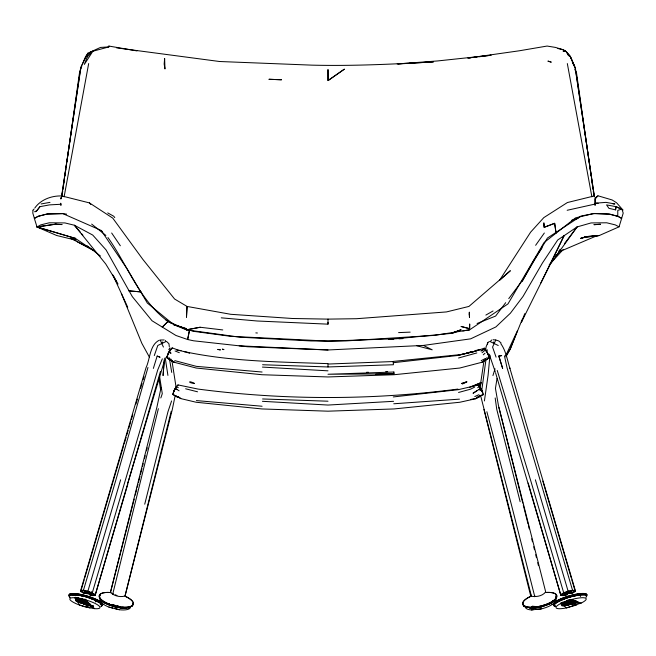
<?xml version="1.0" encoding="UTF-8"?>
<svg xmlns="http://www.w3.org/2000/svg" width="656" height="656" viewBox="0 0 656 656"><rect width="100%" height="100%" fill="white"/><g stroke="black" fill="none" stroke-linecap="round" stroke-linejoin="round"><path stroke-width="0.98" d="M328 366.958L328 364.047L393.157 361.546L393.42 364.744L328 366.958L262.58 364.744M221.261 317.832L257.136 320.997L328 324.154L328 319.119L292.494 318.496L230.715 314.298L187.067 306.434L174.586 299.013L142.819 259.35L112.775 218.145L89.446 202.901L61.861 195.964C51.816 195.537 40.754 199.539 34.834 207.977M556.354 595.919L556.362 595.394L556.337 597.977M563.643 595.623L560.905 595.5L528.178 483.029M572.516 593.155L575.263 591.499L575.279 590.4L509.679 367.606M60.737 204.278L60.746 203.204L60.926 205.353L60.737 204.278L49.446 204.893L39.959 206.665L36.605 210.937L34.784 211.79L36.621 210.937L39.959 206.665M80.106 598.502L80.048 602.602L84.681 604.11L78.08 601.872M553.885 605.611L554.796 606.259L553.885 605.611L553.672 604.258L554.222 604.529M543.832 224.409L543.873 222.827L544.152 227.312L554.615 223.335L556.083 233.159L554.681 223.286L544.152 227.312L543.832 224.409L544.07 224.787M175.185 395.494L172.225 409.852L125.025 596.001C120.081 597.501 114.128 595.984 110.462 592.343L134.209 499.068M469.261 314.06L469.335 312.141L469.499 317.578L469.261 314.06L469.45 314.462M136.94 50.897L108.896 46.059L108.847 46.912L90.905 51.775M32.956 210.428L32.8 213.093L34.415 218.44L38.22 216.291L47.281 213.987L62.796 213.61L66.625 214.151M97.777 601.987L100.286 602.29L99.983 602.643L102.254 604.119L101.926 605.8L101.778 604.414M164.189 360.71L163.065 375.593L164.41 358.676M595.189 204.041L595.164 199.039L597.903 195.832L595.008 198.112L595.074 205.353L595.189 204.041L567.169 210.281M481.816 362.292L459.782 368.032L394.043 374.724L328 376.954L261.957 374.724L196.218 368.032L174.184 362.251L171.019 360.48L170.863 359.07M487.08 351.165L487.211 349.763M489.983 355.183L488.08 375.396L484.407 400.947M171.019 360.48L174.324 362.186L166.575 357.725L167.042 357.356M486.006 359.267L481.742 390.435M172.077 348.639L172.184 347.869L176.431 349.451M62.287 194.16L62.714 191.134M63.001 189.117L63.288 187.099M63.575 185.074L64.583 178.014M64.862 175.997L65.871 168.928M66.158 166.911L66.584 163.877M66.871 161.86L79.474 73.029L81.516 66.404M61.771 196.111L80.557 68.65L81.861 65.944M616.041 206.665L615.574 209.871L608.932 208.329L606.554 204.893L616.041 206.665L621.904 209.026L623.028 210.092L616.041 206.665L615.533 209.854M479.905 388.196L483.997 360.784M61.557 196.8L80.967 66.994L86.756 55.161M101.688 605.718L101.869 604.52C93.3 597.608 81.09 594.27 70.159 595.008L69.347 595.681L69.561 596.739L69.347 595.681M485.522 350.747L486.129 346.729L487.326 343.801M487.498 344.605L487.802 342.637M586.021 597.313L586.694 596.222L586.439 595.377L585.259 594.828L580.699 594.705L580.453 596.271L580.437 594.738L586.587 594.828L586.448 596.624L586.333 595.328M497.035 378.43L495.444 388.434L498.486 405.752L521.536 498.084M482.037 352.723L485.571 349.787L486.686 351.78L484.341 348.147L475.608 351.157L458.109 355.429L393.264 362.711M478.347 385.039L458.118 389.705L393.264 396.937M69.167 596.288L69.938 597.403L69.167 596.288L69.323 594.91L69.651 595.435M161.023 387.803L156.973 406.917L110.462 592.343M64.116 196.808L88.675 63.558M170.667 360.292L170.863 359.25M176.325 386.614L178.014 384.908L198.055 389.074C284.253 400.324 371.747 400.324 457.945 389.074M187.649 339.521L189.371 330.772L187.624 339.513L193.577 340.8L247.517 346.737L328 349.968L423.423 345.425L470.623 338.849L495.87 326.942L510.401 313.207L523.045 296.414L542.471 262.958L557.715 239.989L577.108 226.919L591.064 222.933L606.718 222.786L615.238 224.877L619.051 226.837L599.371 235.488L584.316 237.316L580.462 238.431L586.349 236.611L599.371 235.488L584.316 237.316L587.186 236.48M170.765 360.193L166.575 357.389L169.223 351.952L167.854 354.273L168.576 353.117M169.084 351.977L171.019 353.256L169.117 351.911L172.184 347.869M158.375 408.688L112.676 594.311L113.447 594.074L112.578 594.221M125.025 596.001L171.224 411.271M144.73 504.193L167.969 411.697L171.593 400.947M177.784 385.835L178.014 384.908M135.21 495.124L136.71 489.22M137.211 487.244L137.965 484.292M138.465 482.324L139.966 476.412M140.466 474.444L141.967 468.532M142.467 466.564L143.221 463.612M144.468 458.683L145.222 455.731M146.468 450.803L147.223 447.851M556.419 597.829L556.009 595.894L556.419 597.829L555.517 599.477L551.368 602.766L551.024 604.094L551.114 602.889L554.509 600.666L556.673 597.337L556.05 598.953M621.65 218.399L623.2 213.093L621.904 209.026L617.772 210.371L617.78 216.291L621.65 218.399L619.051 226.837M97.416 601.109L96.571 600.207L85.723 596.698L85.838 596.279L97.416 601.109L102.254 604.119M147.977 367.458L116.194 478.905L83.46 590.277L80.721 590.4L80.737 591.499L83.484 593.155M92.357 595.623L95.095 595.5L160.417 371.534M80.721 590.4L146.017 367.754C150.199 358.996 149.593 344.851 159.367 340.177M80.737 591.499L84.181 579.773M84.755 577.821L113.176 481.102M84.813 591.163L84.239 593.114L81.959 591.745L81.951 590.835L87.896 591.474L93.857 594.147L93.865 595.066L89.757 594.795M84.485 593.385L88.691 593.852L90.864 595.345M85.583 593.368L85.87 592.376L87.92 592.475L89.946 593.516L89.659 594.508M86.477 592.212L86.182 593.204L84.509 591.999L87.92 592.155L91.25 594.024L90.085 594.172M83.46 590.277L87.896 591.171L120.63 479.798M87.625 593.467L87.92 592.475M89.06 594.008L89.355 593.016M90.471 594.697L90.274 595.361M90.856 593.377L91.364 591.655M91.25 594.024L91.758 592.302M91.602 595.164L157.719 369.968L162.327 358.824M95.095 595.5L127.83 484.128M113.463 480.126L123.558 445.973M124.132 444.022L126.149 437.191M126.723 435.24L128.166 430.361M128.74 428.409L130.765 421.578M131.339 419.627L132.783 414.748M135.948 404.014L137.391 399.135M140.564 388.393L142.008 383.514M143.156 379.611L144.025 376.683M127.822 483.029L163.967 362.407M492.935 375.593L495.026 368.779M153.356 368.426L157.161 356.077L159.933 357.151L157.161 356.077M85.723 604.11L93.201 606.144L89.511 605.431M531.877 607.981L532.508 606.046M160.827 397.954L162.286 393.69L159.506 375.896M154.291 355.577L157.784 345.499L165.87 341.571L165.46 340.439M488.884 357.225L489.425 357.725L481.816 362.251L484.964 360.488L485.62 359.012M173.684 391.763L175.513 388.106L172.471 394.338L180.802 398.454L172.782 394.436M524.784 313.617L521.446 322.17L551.68 261.391M169.896 350.837L170.134 350.238L169.117 351.911M522.053 319.767L510.27 349.033L505.874 356.856M82.107 64.862L85.419 57.006L87.986 53.136L100.483 47.429L108.847 46.92L108.896 46.059M496.067 357.151L492.566 347.073L495.78 340.005L498.781 340.964L501.094 343.014M100.466 599.453L99.581 597.682L100.466 599.453L104.804 602.864L115.3 606.808L121.532 607.899L128.191 607.751L132.094 606.103L133.037 603.52L132.094 606.103C121.983 610.392 109.322 606.611 100.901 600.084L99.302 597.239L99.827 595.148L99.95 595.591M168.518 353.248L166.575 357.389M505.76 355.577L517.313 330.985L510.27 349.033L505.989 355.831M540.839 282.957L564.078 235.701L550.384 263.966L577.108 226.919L564.439 243.663M565.152 595.361L567.219 593.885L569.539 593.221L571.843 593.45M561.126 604.701L562.471 602.134M523.472 605.152C532.483 611.556 546.915 606.357 554.853 600.035L556.616 597.542M522.201 281.432L533.746 260.481L542.135 247.738M168.789 349.763L169.888 347.803L170.363 350.804M174.184 390.574L173.487 391.796L174.02 390.902M555.829 602.798L553.976 604.586L555.476 602.454L558.256 601.47M87.166 54.481L87.986 53.136M179.104 390.812L175.259 388.344L176.218 386.753L178.325 387.671M174.012 390.623L174.865 389.238L174.242 390.213M555.402 606.324L554.23 605.775L553.967 604.93C561.626 597.485 573.697 595.345 584.078 594.574L584.422 594.164L584.34 594.623L586.587 594.828M553.976 604.586L555.476 602.454M535.632 245.311L544.332 233.011M163.434 347.073L161.696 343.359L162.737 341.948M170.043 350.599L171.027 349.295M505.694 302.678L495.633 316.061L477.092 323.482M508.761 298.603L522.701 280.063L547.416 238.046L581.052 216.021L594.721 213.462L610.006 214.2L618.428 216.521L621.585 218.44M559.01 250.838L560.216 249.247M99.63 596.329L100.155 595.656M132.528 605.168C127.207 610.31 118.121 607.464 111.832 605.644M566.866 594.762L567.309 594.213M498.88 407.343L545.685 591.901C542.52 596.083 536.387 597.124 531.458 596.263L530.663 594.566M466.4 353.24L471.721 351.485L471.32 351.821M483.923 348.639L484.341 348.147M96.481 600.699L95.448 601.905L96.227 600.584L99.737 602.446M549.162 264.942L563.151 249.526M485.178 360.251L489.425 357.389L486.711 351.624M554.984 256.635L558.994 252.281M129.831 607.243L128.806 608.333L129.626 607.292L125.501 607.891M84.173 593.475L84.583 593.049M75.743 599.928L77.629 598.001M173.168 393.534L173.733 392.96M554.796 603.946L555.944 602.774M175.259 388.344L176.776 386.392M617.78 216.291L608.883 214.02L593.204 213.61L575.533 217.89L543.988 242.638L507.982 303.9L469.598 329.853L434.51 335.38L345.802 340.931L328 341.095L230.814 336.339L193.914 331.378L185.099 328.918L168.002 321.415L162.311 327.09L168.002 321.415L173.307 323.793M574.861 595.566L575.435 595.008L575.468 595.459L562.282 599.42L554.845 603.52M534.64 596.665L535.189 596.124L534.788 596.681L511.27 504.193L486.859 411.689M491.803 339.964L490.13 341.571L498.216 345.499M85.419 57.006L90.864 51.791M32.972 210.092L34.096 209.026M533.451 607.841L534.911 606.464M545.726 605.398L546.317 604.848L540.659 606.89L535.608 607.718L531.934 607.964L526.301 607.284M167.255 356.569L167.739 356.134M566.341 594.525L566.054 593.532L568.022 592.491L570.13 592.368L570.417 593.36M569.58 592.86L570.13 592.368M483.259 354.798L484.981 353.256M561.011 250.379L559.576 251.65L597.042 235.668M558.707 251.912L560.257 250.608M101.18 606.144L101.992 605.472L101.869 604.52M479.241 385.958L480.799 384.719M554.058 223.77L554.55 223.384M479.249 385.974L480.84 384.769M600.543 224.237L593.91 224.672L600.429 224.327M55.457 224.245L62.09 224.557L55.383 224.295M570.359 592.909L571.45 592.122L567.981 592.179L564.693 593.926L566.472 594.106M478.06 385.408L481.397 383.112M181.056 350.64L176.505 349.845C225.959 361.677 277.398 361.8 328 363.645M476.896 390.812L473.033 393.256L480.733 388.319L478.372 384.883M549.269 603.938L552.286 602.306M71.447 594.664L69.405 595.353L71.332 594.188L76.047 595.353M562.282 599.42L563.996 598.28L565.923 598.059M486.859 351.895L489.425 357.389M169.256 357.635L167.887 358.529L170.38 359.316M487.843 342.547L489.327 341.579M563.43 605.849L573.77 603.405M69.405 595.353L71.332 594.188M560.913 594.402C565.128 591.712 570.253 590.006 575.279 590.4M111.536 605.586L113.267 604.578M576.444 602.11L574.746 603.102L577.739 601.978M485.866 315.085L493.058 310.969M180.416 398.512L196.218 402.259L261.957 408.95L328 411.181L394.043 408.95L459.782 402.259L475.608 398.758L479.446 396.052L483.529 394.338L478.872 385.548L479.741 386.966M477.675 387.671L479.651 386.564M475.608 398.758L479.733 396.536L476.6 397.405M556.214 602.561L568.695 597.198L580.699 594.705M71.701 238.259L76.145 240.227L56.629 235.488L37.023 226.984L34.342 218.391L38.114 216.316L47.019 214.02L62.796 213.61L101.221 230.461L102.5 231.847M55.58 224.155L36.966 226.951L75.538 238.431L37.023 226.984L40.77 224.877L49.282 222.786L64.936 222.933L74.374 225.229L92.742 235.069L106.075 249.928L132.332 296.651L152.036 320.768L175.939 335.478L187.624 339.513M100.942 606.341L101.926 605.8M559.101 600.847L563.996 598.28M551.27 602.577L546.309 605.152L542.389 605.627M481.201 360.661L485.186 358.619M474.616 387.122L470.623 389.164L458.552 392.477M551.368 602.766C545.218 605.947 538.256 608.161 531.27 607.677M479.126 396.388L483.521 394.666L483.177 394.363M560.806 600.281L568.695 597.198M462.308 384.047L466.801 381.964M476.207 398.159L479.487 396.659M474.772 396.577L478.913 394.715M475.625 351.181L458.052 355.224L475.608 351.157L479.569 349.451L480.061 349.853M471.705 386.737L481.086 382.628M125.116 608.03L125.854 607.718L122.738 607.308M469.442 387.368L481.192 382.514M577.846 601.872L569.679 604.652M460.414 329.919L451.098 333.412L461.193 329.837L452.64 333.256L396.495 338.734L328 341.095L311.018 340.948L239.94 337.192L186.402 329.853L173.668 324.622L147.321 303.039L127.166 268.935L101.221 230.461M128.191 607.751L130.577 607.079M562.069 605.8L575.369 601.224M581.101 238.481L585.759 236.914M578.494 594.918L580.552 594.221L581.659 594.582M563.037 605.75L576.444 602.462L565.259 605.627L564.693 601.675M562.069 605.832L576.296 601.158M540.651 606.825L551.114 602.889L546.309 605.152L542.422 605.545M561.462 605.086L576.075 600.617M523.488 605.586L525.989 607.136M565.8 605.586L565.013 605.381L576.444 602.462M571.679 220.236L578.166 218.391M89.347 593.688L89.946 593.516M458.519 358.004L476.838 352.936M564.586 601.659L571.343 599.797M561.626 603.676L574.213 600.535M594.139 195.964L567.391 202.54L543.791 217.636L530.63 232.158L499.429 280.506L510.368 270.707L468.933 306.434L446.474 311.928L356.528 318.709L328 319.119M561.052 602.856L572.77 599.978M580.552 594.221L575.468 595.459L580.494 594.705L569.802 596.87L569.687 596.419L570.982 596.509M565.201 605.693L570.868 604.315M532.91 608.005L536.698 607.636M565.259 605.627L570.859 604.283L566.464 600.568M90.766 598.297L91.553 598.116L91.356 598.526L96.284 600.584L85.723 596.739M560.946 603.069L573.885 600.24M130.019 607.071L125.624 607.989L122.713 607.251M498.863 356.151L501.709 355.577L498.839 356.077L502.644 368.426L498.839 356.077M570.95 590.4L571.761 593.114L574.041 591.745L574.049 590.835L568.104 591.474L562.143 594.147L562.135 595.066L566.243 594.795M470.459 399.52L475.379 398.536M200.154 327.254L186.402 329.853L200.154 327.254L222.769 329.935M41.09 203.959L49.995 202.368M554.148 603.003A15.728 5.601 -14.2 0 1 541.241 608.916L531.253 609.916A15.728 5.601 -14.2 0 1 525.62 607.825M462.021 383.539L466.859 381.792L461.504 383.448L462.004 383.539M475.215 350.542L475.28 351.518L475.215 350.542L479.495 349.845M462.808 330.919L469.598 329.853M552.516 600.994L554.509 600.666M529.892 607.858L539.527 607.071M36.966 226.951L56.252 224.122M467.785 58.097L519.24 50.799L547.104 46.051L555.517 47.429L563.586 49.856L566.112 51.529L569.793 55.76L575.033 66.994L594.443 196.8M70.397 594.812L80.114 594.918L86.912 597.042M468.827 58.089L470.852 57.835M473.886 57.449L476.928 57.056M478.954 56.801L491.106 55.252L437.552 60.951L397.192 63.944M531.614 606.923L534.55 606.57M393.124 361.44L457.945 354.847M531.253 609.916L533.246 609.711M536.247 609.416L541.241 608.916M586.349 236.611L599.371 235.488M529.515 607.964L534.738 607.563M393.756 403.776L459.454 399.143M388.77 339.472L393.83 339.152M398.889 338.84L402.94 338.586M398.184 63.96L405.236 63.55M409.262 63.312L433.436 61.885C392.952 64.198 352.403 66.141 311.846 65.141L219.555 61.508L116.67 47.88M566.645 596.115L567.063 596.091M393.584 401.308L328 405.055L262.416 401.308M74.874 594.615L80.114 594.918M375.658 374.248L393.912 373.453M398.586 332.608L410.164 332.133M366.442 372.329L368.459 372.264M385.662 371.69L387.68 371.624M164.197 339.964L160.22 340.005L161.696 343.359M541.856 606.587L540.659 606.89M470.737 386.425L472.582 386.45M71.848 594.656L80.147 595.427L85.723 596.698M262.58 398.963L328 401.21M120.343 607.71L122.918 607.8M257.39 333.002L255.832 332.895M598.198 203.319L595.254 203.204L606.005 202.368L614.91 203.959L612.942 203.885M109.126 603.815C107.756 605.955 92.824 594.057 104.378 602.577M239.178 345.819L328 349.968M598.19 195.849L612.13 199.957L616.566 202.761L621.166 207.977M262.416 367.081L328 370.829M93.16 605.923L86.723 604.717L82.336 598.526M262.088 372.026L196.374 366.36L174.808 360.636M196.374 400.586L262.088 406.244M120.384 607.784L121.532 607.899M72.217 594.557L76.162 594.976M78.13 595.181L84.616 596.435M493.123 339.718L495.78 340.005M112.488 606.119L116.448 607.136M485.137 359.25L485.62 359.316M569.277 599.576L573.278 600.265M93.152 606.07L86.723 604.717L91.233 605.767L84.567 599.543M130.216 608.038A15.728 5.601 14.2 0 1 119.367 609.736L108.937 607.103A15.728 5.601 14.2 0 1 100.179 600.47M78.138 595.008L81.828 595.722M119.244 607.563L109.085 604.832L104.804 602.864M76.047 600.789L89.987 603.897M524.726 606.734L526.711 607.513L523.586 605.677L525.554 606.923M100.901 600.084L105.386 603.266L109.24 604.168M112.135 604.84L115.021 605.513M116.948 605.964L118.884 606.415M94.333 599.674L96.571 600.207M557.895 48.495L563.586 49.856M76.047 600.806L89.954 604.119M566.054 593.532L566.694 593.688M185.615 388.795L197.546 391.804M108.937 607.103L112.725 608.063M114.628 608.538L119.367 609.736M112.037 604.553L114.948 605.291M116.891 605.783L118.834 606.267M75.514 599.723L89.208 603.282M416.839 345.737L432.206 349.82L423.423 345.425M108.732 604.807L114.661 606.39M179.309 397.413L176.48 396.642L179.285 397.454M78.08 597.87L85.788 600.109M100.245 604.307L102.172 604.873L101.393 603.75M567.998 599.855L576.394 602.446L571.966 603.955L567.35 600.806M74.94 598.116L88.421 602.38M75.473 597.304L87.125 601.044M76.006 600.871L91.233 605.767L77.482 601.413M84.673 604.151L80.007 602.274L84.427 604.11M75.145 597.354L87.56 601.675M87.896 591.171L95.087 594.402M105.386 603.266L109.068 604.627M77.006 601.478L80.573 602.856M553.853 605.57L555.501 606.21M175.086 350.985L179.326 352.69M115.194 594.787L116.94 595.509M102.762 601.667L104.173 602.257M175.168 388.491L177.227 389.525M70.971 238.481L93.775 250.264M77.318 241.761L92.57 249.977L75.145 238.243M184.68 351.821L184.279 351.485L189.6 353.24M107.74 212.888L113.734 216.25L114.767 217.579M567.506 54.423L569.793 55.76M165.968 320.103L171.15 323.236M167.977 321.407L168.002 321.415C139.474 300.546 127.772 265.524 107.945 237.521M486.744 357.635L488.113 358.529L486.08 359.791M523.586 605.677L525.874 607.185M533.353 606.644L534.96 607.759L533.828 606.095M585.865 594.902L586.776 595.541A17.581 3.821 -16.4 0 0 567.563 596.443A17.581 3.821 -16.4 0 0 554.771 605.627M87.166 245.828L100.442 256.02M84.804 599.026L86.362 600.232M91.676 224.098L105.878 235.43M533.459 606.538L534.96 607.759M488.294 356.192L488.745 356.569M85.87 592.376L86.461 592.885M480.733 388.319L482.857 393.182M166.632 341.538L168.936 343.695L169.305 346.639M112.479 604.43L114.611 606.62L113.554 604.881M80.27 232.126L74.374 225.229L105.739 263.983L118.031 284.056M81.582 233.651L82.894 235.184M89.446 202.901L90.749 204.426M570.581 57.006L573.877 64.854L570.581 57.006L566.112 51.529L568.703 55.826M500.823 343.703C506.055 350.894 507.309 360.242 509.974 368.557M487.433 353.141L487.81 353.609M487.506 353.281L487.884 353.764M493.263 341.948L494.304 343.359M111.668 233.011L120.343 245.77M82.131 598.698L85.116 603.594M481.996 390.935L482.685 392.067L481.807 390.566M149.445 357.208L141.86 343.375L121.352 293.412M113.439 275.815L116.842 282.121M486.104 350.837L485.571 349.787L485.957 350.599M572.344 62.271L575.443 68.65L594.229 196.111M574.812 69.405L576.526 73.029L591.138 175.997M112.799 274.889L127.723 307.213M553.967 604.93L554.328 605.824M489.196 354.232L495.272 371.854M565.685 595.386L565.48 594.73M497.248 370.46L530.934 481.373L564.398 595.164M542.824 481.102L571.245 577.821M571.819 579.773L575.263 591.499M572.54 590.277L506.99 367.54L504.439 355.831M569.482 592.212L569.777 593.204M535.37 479.798L568.104 591.171M568.022 592.491L568.317 593.483M566.604 593.032L566.899 594.033M560.905 595.5L495.567 372.805M531.458 596.263L480.627 395.625M520.142 501.725L496.74 409.278L495.173 397.954M521.791 499.077L522.783 503.045M523.275 505.038L528.006 523.914M528.498 525.899L529.244 528.884M531.729 538.814L532.475 541.799M533.722 546.76L534.468 549.744M535.706 554.714L536.452 557.69M537.699 562.659L538.445 565.636M530.433 594.836L483.915 409.426M567.325 63.558L591.884 196.808M168.33 352.067L168.649 354.01M169.461 358.857L171.733 372.428M171.954 360.808L176.07 387.13M165.181 357.651L167.92 375.396M158.9 378.463L160.572 389.508M99.482 597.657L99.573 598.256M591.417 178.014L592.425 185.074M592.712 187.099L592.999 189.117M593.286 191.134L593.713 194.16M523.045 603.217L523.168 604.16M586.439 595.377L586.448 596.624M480.184 395.609L480.184 396.322M328 322.342L328 324.154M175.816 395.609L175.816 396.322M169.92 359.332L169.92 359.791M69.282 595.705A17.581 3.821 16.4 0 1 87.961 596.296A17.556 3.813 16.4 0 1 101.426 605.513M101.426 605.578A17.581 3.821 16.4 0 0 87.961 596.296A17.556 3.813 16.4 0 0 69.323 595.648M90.733 604.824A17.581 3.821 16.4 0 1 85.879 603.627M81.967 602.429A17.581 3.821 16.4 0 1 80.098 601.773M90.749 604.75A17.556 3.813 16.4 0 1 85.895 603.561M84.927 603.282A17.556 3.813 16.4 0 1 80.122 601.708M125.304 596.37A17.581 6.265 14.2 0 1 128.379 607.071A17.581 6.265 14.2 0 1 101.713 600.051A17.581 6.265 14.2 0 1 110.954 592.589A17.556 6.257 14.2 0 0 101.746 599.994A17.556 6.257 14.2 0 0 128.379 606.997A17.556 6.257 14.2 0 0 125.304 596.312M555.517 598.797A15.728 5.601 -14.2 0 1 554.878 602.233M545.776 592.532A17.581 6.265 -14.2 0 1 553.869 600.388A17.581 6.265 -14.2 0 1 527.088 606.98A17.581 6.265 -14.2 0 1 531.368 596.074A17.556 6.257 -14.2 0 0 527.088 606.907A17.556 6.257 -14.2 0 0 553.836 600.33A17.556 6.257 -14.2 0 0 545.751 592.475M575.443 601.937A17.581 3.821 -16.4 0 1 570.605 603.495M564.8 604.914A17.581 3.821 -16.4 0 0 569.638 603.766A17.556 3.813 -16.4 0 1 564.783 604.848M575.419 601.872A17.556 3.813 -16.4 0 1 570.589 603.422M554.779 605.554A17.556 3.813 -16.4 0 1 567.547 596.378A17.556 3.813 -16.4 0 1 586.759 595.509M328 69.7L328.025 80.581L344.31 69.2L328.025 80.581L328 69.7M469.614 328.082L469.606 328.656L461.004 326.458L469.606 328.705L469.696 323.957L469.614 328.082M186.509 316.208L186.493 317.307L187.067 306.434L186.509 316.208M164.631 58.605L164.164 64.017L164.968 68.954L164.631 58.605M60.992 198.112L60.836 199.039L61.861 195.964L60.992 198.112M87.232 56.916L84.329 64.419L92.947 51.086L87.232 56.916M223.819 349.623L222.573 349.164L223.819 349.623M482.841 349.82L480.914 350.985L484.891 348.877L482.841 349.82M565.488 601.495L561.028 603.389A15.728 3.419 -16.4 0 0 566.399 607.915L581.191 603.061A15.728 3.419 -16.4 0 0 585.144 597.985A15.728 3.419 -16.4 0 0 570.622 599.805L565.488 601.495M570.622 599.805L561.028 603.389L566.399 607.915L576.731 604.955L561.028 603.389L581.191 603.061L570.622 599.805M194.496 383.448C187.591 382.874 188.288 380.078 194.496 383.448M548.072 61.147L551.13 62.099L548.072 61.147M393.912 372.026L328 374.248L394.01 373.863L393.912 372.026M565.48 51.111L563.053 51.086L565.529 51.143M281.449 79.77L269.075 79.278L281.449 79.77M140.868 291.895L129.043 290.879L140.868 291.895M79.77 598.452L75.21 597.796A15.728 3.419 16.4 0 0 79.671 605.103L84.837 606.767L94.571 608.653A15.728 3.419 16.4 0 0 99.113 605.988A15.728 3.419 16.4 0 0 84.944 599.682L79.77 598.452M220.293 349.869L217.858 349.427L220.293 349.869M84.944 599.682L75.21 597.796L79.671 605.103L90.011 607.997L75.21 597.796L94.571 608.653L84.944 599.682M481.758 390.189L478.773 389.525L481.775 390.222L481.127 389.221L481.775 390.222M186.394 328.681L173.668 324.622L186.394 328.697M114.611 606.62L112.201 604.791L114.611 606.62"/></g></svg>
